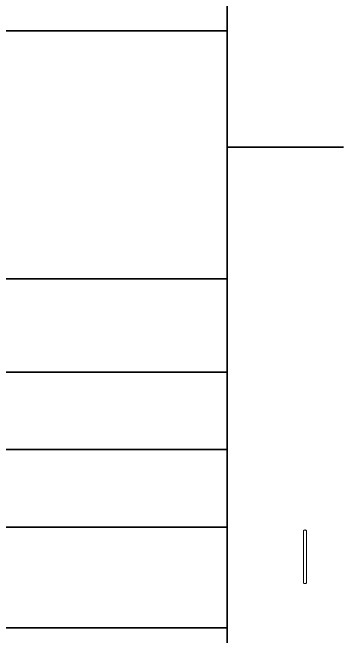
# Model space of a CAD drawing. Extents: x 0 to 297, y 0 to 210.
# Drawn here: x 273.13 to 294.5, y 20.95 to 61.18 of the extents above; entities that cross this region are included whole.
import ezdxf

# ---------------------------------------------------------------- set-up
doc = ezdxf.new("R2010")
doc.units = 0

msp = doc.modelspace()

# ---------------------------------------------------------------- linework, layer by layer
at = {"color": 7, "lineweight": 35}
for p, q in [((287, 10), (287, 200)), ((146.5, 60), (287, 60)), ((287, 60), (287, 10)), ((146.5, 44), (287, 44)), ((250.5, 38), (287, 38)), ((146.5, 33), (287, 33)), ((250.5, 28), (287, 28)), ((146.5, 21.5), (287, 21.5))]:
    msp.add_line(p, q, dxfattribs=at)
at = {"color": 7, "lineweight": 35, "ltscale": 0.1875}
msp.add_line((287, 52.5), (294.5, 52.5), dxfattribs=at)
at = {"color": 7, "lineweight": 13}
msp.add_lwpolyline([(292.111, 24.457), (292.11, 24.438), (292.107, 24.421), (292.102, 24.406), (292.095, 24.392), (292.086, 24.381), (292.075, 24.372), (292.062, 24.365), (292.046, 24.36), (292.029, 24.357), (292.01, 24.356), (291.991, 24.357), (291.974, 24.36), (291.959, 24.365), (291.945, 24.372), (291.934, 24.381), (291.925, 24.392), (291.918, 24.406), (291.913, 24.421), (291.91, 24.438), (291.909, 24.457), (291.909, 27.715), (291.91, 27.734), (291.913, 27.751), (291.918, 27.766), (291.925, 27.779), (291.934, 27.79), (291.945, 27.799), (291.959, 27.807), (291.974, 27.812), (291.991, 27.815), (292.01, 27.816), (292.029, 27.815), (292.046, 27.812), (292.062, 27.807), (292.075, 27.799), (292.086, 27.79), (292.095, 27.779), (292.102, 27.766), (292.107, 27.751), (292.11, 27.734), (292.111, 27.715)], close=True, dxfattribs=at)

doc.saveas('drawing.dxf')
